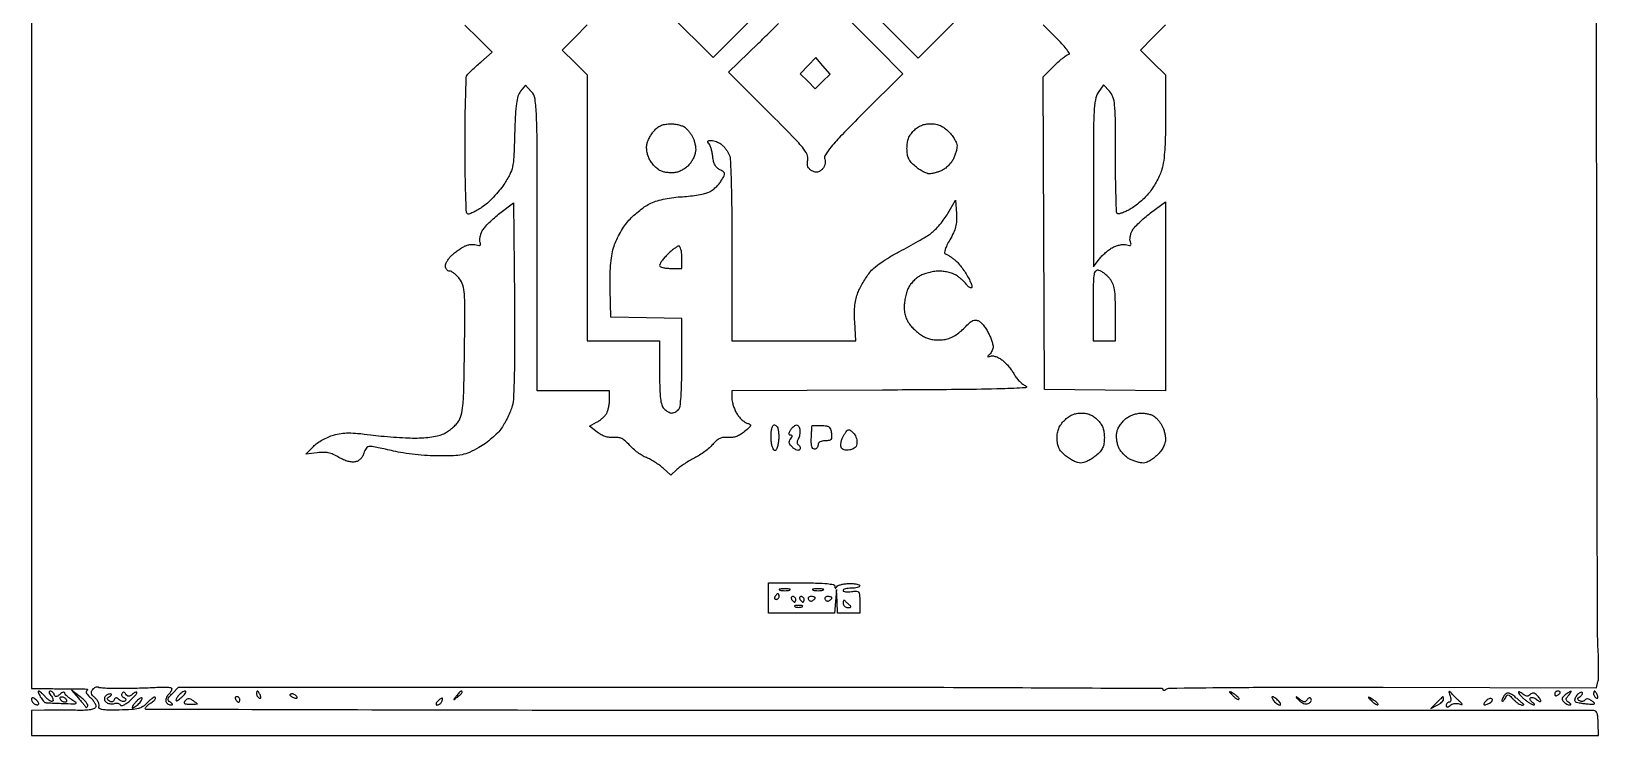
# Model space of a CAD drawing. Extents: x 0 to 47.7, y 0 to 47.7.
# Drawn here: x 0 to 47.7, y 0 to 21.42 of the extents above; entities that cross this region are included whole.
import ezdxf

# ---------------------------------------------------------------- set-up
doc = ezdxf.new("R2010")
doc.units = 0
doc.header["$MEASUREMENT"] = 0

msp = doc.modelspace()

# ---------------------------------------------------------------- linework, layer by layer
for points in [[(0, 24.5763), (0, 1.4382), (0.52875, 1.430354, 0.001715), (0.759026, 1.427728, 0.001265), (1.01401, 1.426339, 0.001278), (1.255071, 1.426252, 0.002861), (1.4382, 1.427703, -0.01125), (1.577458, 1.426469, -0.031147), (1.67498, 1.417311, -0.117833), (1.711495, 1.402281, -0.580417), (1.709659, 1.385034, 0.182369), (1.674525, 1.350712, 0.208443), (1.673343, 1.304047, 0.08904), (1.714639, 1.23866, 0.020621), (1.806723, 1.145976, -0.035663), (1.884691, 1.062633, -0.055987), (1.93748, 0.980082, -0.072322), (1.960991, 0.907358, -0.182452), (1.950509, 0.853619, -0.187422), (1.893702, 0.810731, -0.034831), (1.763285, 0.783411, -0.028858), (1.581448, 0.768987, -0.013609), (1.345845, 0.770342, 0.004094), (1.108909, 0.776216, 0.002965), (0.844912, 0.779032, 0.002995), (0.594134, 0.778717, 0.00653), (0.40185, 0.774812), (0, 0.7614), (0, 0.3807), (0, 0), (23.84527, 0), (47.69054, 0), (47.684475, 0.3807, 0.017119), (47.675236, 0.564696, 0.064242), (47.650875, 0.677493, 0.123946), (47.609236, 0.739998, 0.18055), (47.548355, 0.764263, 0.005507), (47.44194, 0.765433, 0.000001), (41.001391, 0.765291, 0.00002), (33.878598, 0.764834, 0.000012), (25.44345, 0.763744, -0.000276), (17.017174, 0.767101, -0.000461), (9.923712, 0.780381, -0.000009), (3.495206, 0.79845, -0.413386), (3.4686, 0.825131, -0.166917), (3.479572, 0.857081, -0.032284), (3.520722, 0.903425, -0.031131), (3.578103, 0.953538, -0.024357), (3.646038, 1.000711, 0.03123), (3.710468, 1.046775, 0.05392), (3.756755, 1.093571, 0.078492), (3.779671, 1.134012, 0.294135), (3.773778, 1.161222, 0.307111), (3.742299, 1.167258, 0.043788), (3.681302, 1.13441, 0.037411), (3.60721, 1.077345, 0.023079), (3.528753, 1.000158, -0.056962), (3.395439, 0.885667, -0.085565), (3.256087, 0.822587, -0.0503), (3.054785, 0.791372, -0.008969), (2.673816, 0.777885, -0.006449), (2.330015, 0.77632, -0.040197), (2.154733, 0.791908, -0.121866), (2.074705, 0.826842, -0.332245), (2.058898, 0.882838, 0.136453), (2.064181, 0.93818, 0.06149), (2.042522, 1.008475, 0.054305), (1.999504, 1.081861, 0.04917), (1.940393, 1.146993, -0.033434), (1.865361, 1.224622, -0.110905), (1.832722, 1.287218, -0.15359), (1.835354, 1.345593, -0.085926), (1.871085, 1.40781, -0.050646), (1.911979, 1.448012, -0.064442), (1.957131, 1.475507, -0.078348), (1.999477, 1.486857, -0.166276), (2.032168, 1.479408, 0.117234), (2.08168, 1.46299, 0.006137), (2.249667, 1.450453, 0.00942), (2.451583, 1.441687, 0.006688), (2.678232, 1.439155, 0.003409), (2.933801, 1.441461, 0.002338), (3.223739, 1.447411, 0.002357), (3.502931, 1.455764, 0.004783), (3.7224, 1.465469, -0.007594), (3.905651, 1.47254, -0.010297), (4.071275, 1.473002, -0.007526), (4.208845, 1.468479, -0.104518), (4.256661, 1.455954, -0.283279), (4.272192, 1.430861, -0.091029), (4.264035, 1.385882, -0.059783), (4.233882, 1.328022, -0.033947), (4.184924, 1.265932, 0.045483), (4.135203, 1.199798, 0.055027), (4.101882, 1.129714, 0.064502), (4.088682, 1.066245, 0.158762), (4.099805, 1.020531, 0.071882), (4.128532, 0.986224, 0.053657), (4.168656, 0.957398, 0.054175), (4.213483, 0.938047, 0.078191), (4.256143, 0.931895, 0.101796), (4.286727, 0.938598, 0.382534), (4.2941, 0.955045, 0.147769), (4.276653, 0.980401, 0.027326), (4.23, 1.01371, -0.076359), (4.171711, 1.064611, -0.236714), (4.159866, 1.113936, -0.122927), (4.1918, 1.176211, -0.016452), (4.293248, 1.284813), (4.483396, 1.475396), (19.457798, 1.478719, -0.000435), (25.37225, 1.474886, -0.00081), (30.1654, 1.459844, -0.000028), (34.400365, 1.439452, -0.412787), (34.4322, 1.407462, 0.205725), (34.441369, 1.386119, 0.201765), (34.463264, 1.377852, 0.106292), (34.497348, 1.386517, 0.044504), (34.53795, 1.411392, -0.158361), (34.641109, 1.446095, -0.000311), (36.401908, 1.463307, -0.002007), (38.482411, 1.473999, -0.000979), (41.137081, 1.471791), (47.630462, 1.453681), (47.678032, 1.643214, 0.053588), (47.694308, 1.7597, 0.006954), (47.698796, 2.011125, 0.00804), (47.695162, 2.310561, 0.006638), (47.68192, 2.629524, -0.013109), (47.664084, 3.25405, -0.000062), (47.649831, 9.697062, -0.000291), (47.638789, 17.024471, -0.000184), (47.634019, 25.57035)], [(16.92, 21.621112), (16.538985, 21.23428), (16.157969, 20.847448), (16.538985, 20.473509), (16.92, 20.099571), (16.92, 16.056386), (16.92, 12.0132), (18.0198, 12.0132), (19.1196, 12.0132), (19.1196, 11.046343, 0.005676), (19.125283, 10.545802, 0.024402), (19.146566, 10.248638, 0.041603), (19.185663, 10.059133, 0.125347), (19.252543, 9.946543, 0.034996), (19.311085, 9.895669, 0.033525), (19.376965, 9.852652, 0.03537), (19.440256, 9.822801, 0.092765), (19.489423, 9.8136, 0.076595), (19.536554, 9.820863, 0.038306), (19.59265, 9.843422, 0.036887), (19.648368, 9.876268, 0.044777), (19.69488, 9.91512, 0.167317), (19.743164, 10.014105, 0.012921), (19.772031, 10.31252, 0.01313), (19.790848, 10.736654, 0.00452), (19.7964, 11.350792), (19.7964, 12.684945), (18.71775, 12.708622), (17.6391, 12.7323), (17.614769, 13.566859, -0.010909), (17.611886, 13.960308, -0.016517), (17.628148, 14.302251, -0.019082), (17.663077, 14.595103, -0.031521), (17.717395, 14.83813, -0.034087), (17.788322, 15.031802, -0.020182), (17.897505, 15.252417, -0.020125), (18.025083, 15.465168, -0.031895), (18.152665, 15.635039, -0.026178), (18.296273, 15.786046, -0.018075), (18.47336, 15.941997, -0.01827), (18.655031, 16.079914, -0.035184), (18.81144, 16.174194, -0.037993), (18.998007, 16.252233, -0.024045), (19.225254, 16.31565, -0.022109), (19.480986, 16.362146, -0.018791), (19.7541, 16.389015, 0.011669), (19.998622, 16.409559, 0.01143), (20.243621, 16.441594, 0.011383), (20.457129, 16.479485, 0.041714), (20.588956, 16.517647, 0.056312), (20.693152, 16.571585, 0.032061), (20.805856, 16.658025, 0.031626), (20.9095, 16.760886, 0.044925), (20.98659, 16.865259, 0.010589), (21.083301, 17.032148, 0.149487), (21.097363, 17.099027, 0.230484), (21.067532, 17.148504, 0.028788), (20.955434, 17.21233, -0.076256), (20.871065, 17.27158, -0.075087), (20.807815, 17.35368, -0.064577), (20.764965, 17.461725, -0.038363), (20.741238, 17.59839, 0.023505), (20.724017, 17.718661, 0.02334), (20.695555, 17.837072, 0.023961), (20.66095, 17.937945, 0.078746), (20.625129, 17.99831, -0.047329), (20.590298, 18.049427, -0.282435), (20.591748, 18.080272, -0.219617), (20.621819, 18.098334, -0.031392), (20.695491, 18.101709, -0.051539), (20.765915, 18.09322, -0.030962), (20.846798, 18.069536, -0.030766), (20.925173, 18.035632, -0.046281), (20.988131, 17.995959, -0.039123), (21.046636, 17.943287, -0.019967), (21.111843, 17.868892, -0.019711), (21.173301, 17.786403, -0.027888), (21.220781, 17.708112, -0.109472), (21.268948, 17.534958, -0.004943), (21.295876, 16.914198, -0.00631), (21.313939, 16.04775, -0.002056), (21.3192, 14.768262), (21.3192, 12.0132), (23.204315, 12.0132), (25.089431, 12.0132), (25.056971, 12.587667, -0.01624), (25.050378, 12.862665, -0.025531), (25.064441, 13.098501, -0.029629), (25.099229, 13.301343, -0.041696), (25.155624, 13.475933, -0.021143), (25.221696, 13.616988, -0.011916), (25.313012, 13.782497, -0.011878), (25.413288, 13.945408, -0.019026), (25.507295, 14.078898, -0.054307), (25.642759, 14.221393, -0.021754), (25.855835, 14.386311, -0.019681), (26.120788, 14.55832, -0.015351), (26.421076, 14.724621, 0.00634), (26.706504, 14.876038, 0.006153), (26.990878, 15.036124, 0.00609), (27.237467, 15.183004, 0.022579), (27.387364, 15.284357, 0.03931), (27.508725, 15.390428, 0.01839), (27.64911, 15.545052, 0.018091), (27.785195, 15.718876, 0.024158), (27.894964, 15.886517), (28.1295, 16.2855), (28.155507, 15.878221, -0.028791), (28.156883, 15.656465, -0.049588), (28.129231, 15.474072, -0.047014), (28.064892, 15.294201, -0.023158), (27.951805, 15.078972, 0.016376), (27.862223, 14.913953, 0.038432), (27.809217, 14.784176, 0.057094), (27.79108, 14.693245, 0.345841), (27.815802, 14.655766, -0.049699), (27.864307, 14.634043, -0.012205), (27.939145, 14.588694, -0.012377), (28.022729, 14.53225, -0.012082), (28.104104, 14.471298, -0.043451), (28.192424, 14.388378, -0.017276), (28.299043, 14.260638, -0.016944), (28.405245, 14.114084, -0.020423), (28.494463, 13.969333, -0.017671), (28.563487, 13.835504, -0.033866), (28.607514, 13.72304, -0.046398), (28.624698, 13.643473, -0.449805), (28.604417, 13.6206, -0.104898), (28.566637, 13.628614, -0.051925), (28.523941, 13.653164, -0.048291), (28.483196, 13.689051, -0.051109), (28.450954, 13.731456, 0.052874), (28.410917, 13.78373, 0.017382), (28.341728, 13.851738, 0.017096), (28.259168, 13.922392, 0.018545), (28.174126, 13.985256, 0.055828), (28.070789, 14.040101, 0.028596), (27.931287, 14.08621, 0.028013), (27.780466, 14.117732, 0.037524), (27.641175, 14.1282, 0.032825), (27.499083, 14.118862, 0.022371), (27.339608, 14.090502, 0.0226), (27.187579, 14.049095, 0.041559), (27.069231, 13.999868, 0.047307), (26.964829, 13.932685, 0.029774), (26.856265, 13.836335, 0.029774), (26.759915, 13.727771, 0.047307), (26.692732, 13.623369, 0.042757), (26.643494, 13.50419, 0.022533), (26.602098, 13.349369, 0.022252), (26.573752, 13.185921, 0.031815), (26.5644, 13.039092, 0.037538), (26.576934, 12.872373, 0.048541), (26.61444, 12.723684, 0.04911), (26.67946, 12.586369, 0.039804), (26.774187, 12.453664, 0.032315), (26.873055, 12.350495, 0.022369), (26.996992, 12.246665, 0.022631), (27.125616, 12.157271, 0.042378), (27.238077, 12.099094, 0.044812), (27.364198, 12.059646, 0.033227), (27.508742, 12.038223, 0.032197), (27.660323, 12.035745, 0.034367), (27.807643, 12.053022, 0.04957), (27.958869, 12.097246, 0.038317), (28.11281, 12.173546, 0.036238), (28.262069, 12.277689, 0.033266), (28.399343, 12.4051, -0.016516), (28.551141, 12.555759, -0.07645), (28.653172, 12.624965, -0.134225), (28.741057, 12.640644, -0.100608), (28.835663, 12.612324, -0.074487), (28.906723, 12.559405, -0.028065), (28.989237, 12.466435, -0.027052), (29.069097, 12.353544, -0.029639), (29.133672, 12.23599, -0.014224), (29.186471, 12.11603, -0.015232), (29.231084, 11.995947, -0.014933), (29.263077, 11.890807, -0.066478), (29.2716, 11.826984, -0.071449), (29.263981, 11.773939, -0.038585), (29.240536, 11.71211, -0.037488), (29.206326, 11.651593, -0.048102), (29.16585, 11.602108, 0.008446), (29.110288, 11.544211, 0.308011), (29.107666, 11.526898, 0.37832), (29.12212, 11.520783, 0.010078), (29.192748, 11.546029, -0.130863), (29.259701, 11.552964, -0.046741), (29.35353, 11.52896, -0.042384), (29.456593, 11.481869, -0.038323), (29.553988, 11.416671, -0.032369), (29.650946, 11.329686, -0.020131), (29.753402, 11.216253, -0.020174), (29.845827, 11.095676, -0.034114), (29.911842, 10.986896, 0.046651), (29.978053, 10.883707, 0.032467), (30.070284, 10.780362, 0.032857), (30.172743, 10.692016, 0.056502), (30.269702, 10.634816, -0.786948), (30.259368, 10.578907, -0.006533), (29.533414, 10.548768, -0.00508), (28.297793, 10.526197, -0.000834), (25.90875, 10.510821), (21.3192, 10.488943), (21.3192, 10.270074, 0.050635), (21.3295, 10.168632, 0.025131), (21.361854, 10.043292, 0.024651), (21.408802, 9.915534, 0.03304), (21.464405, 9.805394, 0.03631), (21.532337, 9.707398, 0.032346), (21.616224, 9.616153, 0.033801), (21.70273, 9.544006, 0.080229), (21.777333, 9.506349, -0.042414), (21.86836, 9.468707, -0.35402), (21.885043, 9.430679, -0.141405), (21.852738, 9.377757, -0.00786), (21.706653, 9.248049, -0.037313), (21.583194, 9.156937, -0.054786), (21.461928, 9.098101, -0.058546), (21.337152, 9.069504, -0.051367), (21.203374, 9.068741, 0.047941), (21.063898, 9.0689, 0.082661), (20.951984, 9.039173, 0.075804), (20.849363, 8.972541, 0.034735), (20.737508, 8.85814, -0.037282), (20.635644, 8.755013, -0.018684), (20.493066, 8.639794, -0.01844), (20.335901, 8.531015, -0.025898), (20.187608, 8.446743, 0.015425), (20.040036, 8.366921, 0.012126), (19.885109, 8.271736, 0.012306), (19.745319, 8.176143, 0.029341), (19.64778, 8.096771), (19.456861, 7.921836), (19.22478, 8.135126, 0.027305), (19.115924, 8.22472, 0.017215), (18.979993, 8.317639, 0.017278), (18.839601, 8.400017, 0.030174), (18.717361, 8.456933, -0.042181), (18.595153, 8.517441, -0.022435), (18.454676, 8.611277, -0.022171), (18.318785, 8.720743, -0.031963), (18.209761, 8.829975, 0.028419), (18.082053, 8.959751, 0.070827), (17.972082, 9.034212, 0.084127), (17.857797, 9.067808, 0.053944), (17.719195, 9.069231, -0.053768), (17.592937, 9.070484, -0.04951), (17.466144, 9.098344, -0.047227), (17.341865, 9.152302, -0.040652), (17.223096, 9.231012), (16.985302, 9.41806), (17.204324, 9.532818, 0.03574), (17.294538, 9.588635, 0.027566), (17.384484, 9.661467, 0.028235), (17.46125, 9.739287, 0.057747), (17.510073, 9.809626, 0.049463), (17.543386, 9.890084, 0.022689), (17.571324, 10.000262, 0.022209), (17.590448, 10.119862, 0.028544), (17.5968, 10.231038), (17.5968, 10.4904), (16.497, 10.4904), (15.3972, 10.4904), (15.3972, 14.947597, 0.000532), (15.394057, 17.899355, 0.009184), (15.374279, 18.864141, 0.025993), (15.328771, 19.363724, 0.154045), (15.216395, 19.597253), (15.03559, 19.789711), (14.886986, 19.600792, 0.093373), (14.810025, 19.453076, 0.038939), (14.761621, 19.232758, 0.022527), (14.729802, 18.89299, 0.005102), (14.707714, 18.313986, -0.004277), (14.681694, 17.601066, -0.040728), (14.643272, 17.298829, -0.069589), (14.560576, 17.070021, -0.024111), (14.381473, 16.767109, -0.026843), (14.241251, 16.577141, -0.018578), (14.063757, 16.377481, -0.018784), (13.878318, 16.197886, -0.036156), (13.714947, 16.071213, -0.0164), (13.56751, 15.979911, -0.023868), (13.43146, 15.910126, -0.021112), (13.318487, 15.864478, -0.227654), (13.270797, 15.869547, -0.249327), (13.241094, 15.920414, -0.00137), (13.219482, 16.502673, -0.005399), (13.203674, 17.173499, -0.003349), (13.198895, 17.961343, -0.002836), (13.203881, 18.751909, -0.004446), (13.218068, 19.431575, -0.001329), (13.237152, 20.01998, -0.150764), (13.262345, 20.0925, -0.039394), (13.304593, 20.141416, -0.004516), (13.409099, 20.242882, -0.005427), (13.536023, 20.361303, -0.004398), (13.674651, 20.485638), (14.024802, 20.794176), (13.611201, 21.201558), (13.1976, 21.608939)], [(24.956668, 21.703413), (25.738001, 20.918817), (26.519334, 20.134222), (25.306003, 18.918722, 0.003453), (24.671203, 18.273943, 0.018628), (24.341986, 17.908607, 0.030445), (24.16543, 17.669142, 0.224086), (24.147008, 17.532026, -0.072187), (24.160196, 17.451938, -0.069643), (24.150362, 17.370369, -0.068032), (24.11811, 17.292985, -0.063749), (24.065697, 17.225182, -0.047745), (23.990016, 17.162723, -0.114123), (23.922451, 17.136727, -0.112597), (23.849746, 17.142864, -0.045765), (23.75771, 17.181769, -0.062037), (23.677769, 17.238276, -0.114154), (23.632737, 17.303502, -0.101627), (23.617975, 17.387308, -0.042325), (23.630962, 17.501961, 0.167317), (23.607564, 17.67531, 0.054514), (23.465218, 17.895132, 0.023084), (23.158342, 18.238229, 0.002827), (22.448556, 18.95351), (21.220558, 20.1771), (22.133552, 21.0654, 0.001331), (22.473861, 21.398272, 0.002846), (22.734462, 21.657473, 0.00365)], [(34.5168, 21.621112), (34.135785, 21.23428), (33.754769, 20.847448), (34.135785, 20.473509), (34.5168, 20.099571), (34.5168, 18.816522, -0.005513), (34.509997, 18.199486, -0.013637), (34.487696, 17.747716, -0.018195), (34.449621, 17.412154, -0.04749), (34.390957, 17.176795, -0.026775), (34.325084, 17.017774, -0.015487), (34.229984, 16.833863, -0.01545), (34.122843, 16.65476, -0.024969), (34.019681, 16.510234, -0.029679), (33.901397, 16.377845, -0.018274), (33.747841, 16.236016, -0.018304), (33.585146, 16.106439, -0.030993), (33.438917, 16.011883, -0.018178), (33.306455, 15.943647, -0.027311), (33.185993, 15.894873, -0.025798), (33.088201, 15.866909, -0.25863), (33.048792, 15.878208, -0.189685), (33.026559, 15.929295, -0.001245), (33.010095, 16.426825, -0.004695), (32.997953, 16.999512, -0.002953), (32.994, 17.668897, 0.001844), (32.989956, 18.765254, 0.021927), (32.968216, 19.189294, 0.061385), (32.915585, 19.427238, 0.103843), (32.809769, 19.6009), (32.625538, 19.797004), (32.471927, 19.564052, 0.104371), (32.384898, 19.342943, 0.0281), (32.342974, 18.96612, 0.01248), (32.323356, 18.304838, 0.001384), (32.320438, 16.7931), (32.32256, 14.2551), (32.497862, 14.490119, -0.033956), (32.583082, 14.589516, -0.021381), (32.694885, 14.693962, -0.021444), (32.814229, 14.787692, -0.036423), (32.92241, 14.854028, -0.038575), (33.029922, 14.8995, -0.03494), (33.146744, 14.929725, -0.036723), (33.255424, 14.941719, -0.086169), (33.336096, 14.930727, 0.02754), (33.417833, 14.909659, 0.216858), (33.455032, 14.918365, 0.284173), (33.466806, 14.949642, 0.043203), (33.447526, 15.016675, -0.091016), (33.434911, 15.084132, -0.041356), (33.442051, 15.173959, -0.039139), (33.465608, 15.270126, -0.04326), (33.503326, 15.358125, -0.062178), (33.574147, 15.458257, -0.015836), (33.713045, 15.601082, -0.015894), (33.883323, 15.75528, -0.015495), (34.064467, 15.899711), (34.5168, 16.237986), (34.5168, 13.362543), (34.5168, 10.4871), (32.67675, 10.5099), (30.8367, 10.5327), (30.814847, 15.287485), (30.792995, 20.04227), (31.138798, 20.384635, -0.012893), (31.278259, 20.515764, -0.017437), (31.411269, 20.62643, -0.014502), (31.525834, 20.709976, -0.151412), (31.580761, 20.727, 0.592272), (31.594159, 20.751445, 0.022401), (31.519053, 20.858251, 0.020128), (31.398247, 21.002287, 0.010247), (31.23566, 21.17381), (30.7944, 21.620621)]]:
    msp.add_lwpolyline(points, format="xyb")
for points in [[(22.295613, 22.165532), (21.525089, 21.398213), (20.754566, 20.630893), (19.435257, 21.933063)], [(28.317514, 21.930885), (26.988738, 20.602109), (26.203762, 21.383821), (25.418787, 22.165532)]]:
    msp.add_lwpolyline(points)
msp.add_lwpolyline([(24.091879, 20.376482), (23.877818, 20.630879), (23.638518, 20.381103), (23.399218, 20.131328), (23.628209, 19.902337), (23.8572, 19.673345), (24.08157, 19.897715), (24.30594, 20.122085)], close=True)
for points in [[(19.451597, 18.609309, -0.0298), (19.577259, 18.600691, -0.027383), (19.70467, 18.577136, -0.028436), (19.81593, 18.543398, -0.076022), (19.888331, 18.503559, -0.039123), (19.946836, 18.450887, -0.019967), (20.012043, 18.376492, -0.019711), (20.073501, 18.294003, -0.027888), (20.120981, 18.215712, -0.037397), (20.158701, 18.130014, -0.02324), (20.190489, 18.024795, -0.02327), (20.212295, 17.917441, -0.038484), (20.2194, 17.825271, -0.064008), (20.207275, 17.730946, -0.031933), (20.169395, 17.616457, -0.031072), (20.114336, 17.501153, -0.039746), (20.049169, 17.403205, -0.047384), (19.966568, 17.316509, -0.033222), (19.85901, 17.235002, -0.03365), (19.744419, 17.170185, -0.057888), (19.640866, 17.134502, -0.043716), (19.533524, 17.120596, -0.027817), (19.407473, 17.122382, -0.027878), (19.283015, 17.138088, -0.045544), (19.180649, 17.166672, -0.066785), (19.085563, 17.21821, -0.035692), (18.98327, 17.304619, -0.034789), (18.889753, 17.409438, -0.045449), (18.820668, 17.517677, -0.03698), (18.766783, 17.643955, -0.040737), (18.734161, 17.772802, -0.043503), (18.724288, 17.896597, -0.05902), (18.738287, 18.007762, -0.043311), (18.772299, 18.107143, -0.024172), (18.829645, 18.221551, -0.023953), (18.899318, 18.332466, -0.035566), (18.971418, 18.42165, -0.053248), (19.069118, 18.506209, -0.058685), (19.179462, 18.565037, -0.055403), (19.305909, 18.598927, -0.040039)], [(27.370762, 18.612, -0.043719), (27.528768, 18.598158, -0.061388), (27.66399, 18.556716, -0.057774), (27.790965, 18.48139, -0.033651), (27.924508, 18.364708, -0.03272), (28.019143, 18.256804, -0.032469), (28.099158, 18.137209, -0.034262), (28.154885, 18.023659, -0.09724), (28.1718, 17.937506, -0.049207), (28.163373, 17.852081, -0.021833), (28.136387, 17.741964, -0.021359), (28.097403, 17.626912, -0.026966), (28.051245, 17.524469, -0.047873), (27.988887, 17.427806, -0.032235), (27.900941, 17.330133, -0.032478), (27.802603, 17.245887, -0.054031), (27.708864, 17.19027, -0.023197), (27.6123, 17.151574, -0.018792), (27.505573, 17.118889, -0.019186), (27.404713, 17.096205, -0.045747), (27.32831, 17.0892, -0.092149), (27.249761, 17.1038, -0.028529), (27.139748, 17.153537, -0.027451), (27.020602, 17.224396, -0.027029), (26.909291, 17.30822, -0.03312), (26.777251, 17.435164, -0.075003), (26.700436, 17.550105, -0.075724), (26.661363, 17.681885, -0.034285), (26.649, 17.861966, -0.034932), (26.660721, 18.029523, -0.056553), (26.696392, 18.16769, -0.0599), (26.760226, 18.288734, -0.045142), (26.856655, 18.404345, -0.044966), (26.968532, 18.497727, -0.055502), (27.088009, 18.562187, -0.054588), (27.220387, 18.59951, -0.041458)], [(14.702272, 13.285784, -0.002159), (14.707445, 11.977297, -0.005222), (14.696993, 11.010313, -0.004692), (14.675072, 10.294984, -0.057437), (14.632966, 10.0251, -0.028841), (14.580929, 9.87177, -0.015573), (14.500326, 9.689317, -0.015465), (14.406376, 9.508, -0.023467), (14.312694, 9.357208, -0.04327), (14.191935, 9.210693, -0.021806), (14.016783, 9.04707, -0.021301), (13.817452, 8.890708, -0.027157), (13.6206, 8.765008, -0.020977), (13.330203, 8.616752, -0.05567), (13.10926, 8.543812, -0.043974), (12.849449, 8.51255, -0.009367), (12.3939, 8.506571, -0.01516), (12.057963, 8.518645, -0.010345), (11.677297, 8.551822, -0.010434), (11.311217, 8.599121, -0.020634), (11.023599, 8.654621, 0.004132), (10.781487, 8.709683, 0.005292), (10.557674, 8.756165, 0.004134), (10.369651, 8.791531, 0.044443), (10.292521, 8.7984, 0.149556), (10.241874, 8.782904, 0.070844), (10.190734, 8.73665, 0.060637), (10.14683, 8.668595, 0.051524), (10.117583, 8.588188, -0.066932), (10.082548, 8.500362, -0.062854), (10.024961, 8.42282, -0.064191), (9.951249, 8.363423, -0.076186), (9.868909, 8.328806, -0.081506), (9.766019, 8.32022, -0.045421), (9.641752, 8.341574, -0.039403), (9.503663, 8.390378, -0.028647), (9.358755, 8.465041, 0.029785), (9.189041, 8.551997, 0.051389), (9.038129, 8.600547, 0.05261), (8.882982, 8.616653, 0.032925), (8.700645, 8.604325), (8.356776, 8.558203), (8.584823, 8.796232, -0.047853), (8.699714, 8.89522, -0.025378), (8.858601, 8.9959, -0.025015), (9.032987, 9.083178, -0.03527), (9.196597, 9.141699, -0.032467), (9.424187, 9.189752, -0.033809), (9.653008, 9.207078, -0.025651), (9.930417, 9.195057, -0.009441), (10.3199, 9.150668, 0.008881), (10.647692, 9.112938, 0.00603), (11.022038, 9.081125, 0.006077), (11.384342, 9.059155, 0.012104), (11.671603, 9.0522, 0.015971), (11.943098, 9.060874, 0.020669), (12.190903, 9.087042, 0.023001), (12.400239, 9.127853, 0.05362), (12.550314, 9.181898, 0.036362), (12.664729, 9.248245, 0.022917), (12.788293, 9.341017, 0.022979), (12.902019, 9.443983, 0.038643), (12.9861, 9.541448, 0.095519), (13.082049, 9.743105, 0.041022), (13.133172, 10.038023, 0.017113), (13.161495, 10.548547, 0.001886), (13.181911, 11.719899, 0.00158), (13.194924, 12.959865, 0.019501), (13.179972, 13.431921, 0.05494), (13.131343, 13.698509, 0.094358), (13.02772, 13.898349, 0.029737), (12.949629, 13.98632, 0.033537), (12.864557, 14.060681, 0.035696), (12.784711, 14.112983, 0.127825), (12.72616, 14.1282, -0.127061), (12.680106, 14.140095, -0.10076), (12.640873, 14.173571, -0.089638), (12.614499, 14.223646, -0.076645), (12.6054, 14.282653, -0.092756), (12.618781, 14.354163, -0.039044), (12.661315, 14.442664, -0.036898), (12.722912, 14.532735, -0.039633), (12.79575, 14.610481, -0.017984), (12.882727, 14.684158, -0.012069), (12.987039, 14.762261, -0.012164), (13.091852, 14.833084, -0.023401), (13.179646, 14.883715, -0.048677), (13.265902, 14.918071, -0.037684), (13.364945, 14.938813, -0.038743), (13.461272, 14.943986, -0.071004), (13.538663, 14.931055, 0.028005), (13.617935, 14.9107, 0.190085), (13.656982, 14.91782, 0.294301), (13.670568, 14.946506, 0.059141), (13.656001, 15.003973, -0.10252), (13.645587, 15.067657, -0.038189), (13.656369, 15.158148, -0.035864), (13.683637, 15.257983, -0.036091), (13.724848, 15.352678, -0.057198), (13.797555, 15.459664, -0.017579), (13.930293, 15.603203, -0.017337), (14.091311, 15.75461, -0.018183), (14.259965, 15.892006), (14.6781, 16.208067)], [(19.705292, 14.8896, 0.138418), (19.655829, 14.875639, 0.020229), (19.568305, 14.816958, 0.021581), (19.468252, 14.736998, 0.017004), (19.366892, 14.642308, 0.017004), (19.272202, 14.540948, 0.021581), (19.192242, 14.440895, 0.020229), (19.133561, 14.353371, 0.138418), (19.1196, 14.303908, 0.28597), (19.141523, 14.268712, 0.048452), (19.219005, 14.239563, 0.040335), (19.328324, 14.219403, 0.025441), (19.458, 14.2128), (19.7964, 14.2128), (19.7964, 14.5512, 0.025441), (19.789797, 14.680876, 0.040335), (19.769637, 14.790195, 0.048452), (19.740488, 14.867677, 0.28597)], [(32.488441, 14.152179, 0.237572), (32.394279, 14.132038, 0.184936), (32.3408, 14.040311, 0.038163), (32.320532, 13.80471, 0.002381), (32.3172, 13.10508), (32.3172, 12.0132), (32.6556, 12.0132), (32.994, 12.0132), (32.994, 12.847791, 0.006929), (32.987649, 13.306062, 0.032659), (32.963229, 13.567866, 0.057149), (32.913506, 13.745812, 0.070081), (32.826841, 13.89489, 0.03449), (32.750262, 13.979525, 0.029085), (32.658483, 14.058128, 0.030099), (32.565947, 14.120071, 0.068589)], [(31.951882, 9.8136, -0.046516), (32.09145, 9.800588, -0.052677), (32.220222, 9.761994, -0.052344), (32.338758, 9.697079, -0.044974), (32.447945, 9.605945, -0.045142), (32.544374, 9.490334, -0.0599), (32.608208, 9.36929, -0.056553), (32.643879, 9.231123, -0.034932), (32.6556, 9.063566, -0.034285), (32.643237, 8.883485, -0.075724), (32.604164, 8.751705, -0.075003), (32.527349, 8.636764, -0.03312), (32.395309, 8.50982, -0.033268), (32.281065, 8.425998, -0.030286), (32.153164, 8.355137, -0.031607), (32.030867, 8.30598, -0.079918), (31.9365, 8.2908, -0.079918), (31.842133, 8.30598, -0.031607), (31.719836, 8.355137, -0.030286), (31.591935, 8.425998, -0.033268), (31.477691, 8.50982, -0.033129), (31.347625, 8.63487, -0.072244), (31.270295, 8.749228, -0.074891), (31.230291, 8.878163, -0.037854), (31.2174, 9.048184, -0.039013), (31.230021, 9.209689, -0.058609), (31.268093, 9.345638, -0.058932), (31.336478, 9.468508, -0.039972), (31.440436, 9.590564, -0.040076), (31.557802, 9.690485, -0.053539), (31.67926, 9.759738, -0.055401), (31.809226, 9.800018, -0.047497)], [(33.787959, 9.810909, -0.03371), (33.898707, 9.802298, -0.02872), (34.013515, 9.778736, -0.029737), (34.11572, 9.744945, -0.069116), (34.185731, 9.705159, -0.039123), (34.244236, 9.652487, -0.019967), (34.309443, 9.578092, -0.019711), (34.370901, 9.495603, -0.027888), (34.418381, 9.417312, -0.039968), (34.456116, 9.330373, -0.023279), (34.487889, 9.221131, -0.023169), (34.509663, 9.108023, -0.035976), (34.5168, 9.008954, -0.077365), (34.50002, 8.901155, -0.043716), (34.448862, 8.778867, -0.039891), (34.370004, 8.654015, -0.035595), (34.269508, 8.538092, -0.03272), (34.161604, 8.443457, -0.032469), (34.042009, 8.363442, -0.034262), (33.928459, 8.307715, -0.09724), (33.842306, 8.2908, -0.049877), (33.75659, 8.299372, -0.02173), (33.645427, 8.326905, -0.021246), (33.528904, 8.366652, -0.026513), (33.424715, 8.41371, -0.052932), (33.326284, 8.478624, -0.034285), (33.227068, 8.572421, -0.034322), (33.141781, 8.678687, -0.053801), (33.08564, 8.781404, -0.043948), (33.05095, 8.891646, -0.030586), (33.030682, 9.020624, -0.030965), (33.026509, 9.147808, -0.054253), (33.040931, 9.252032, -0.056927), (33.078031, 9.350706, -0.031987), (33.14365, 9.460844, -0.031508), (33.225152, 9.564938, -0.044283), (33.311016, 9.645738, -0.050404), (33.411959, 9.709842, -0.032933), (33.539146, 9.7635, -0.033036), (33.671486, 9.799747, -0.052925)], [(22.681345, 9.415895, -0.129132), (22.713465, 9.360893, -0.03173), (22.735303, 9.257562, -0.030379), (22.745884, 9.132042, -0.026294), (22.742022, 8.999898, -0.02412), (22.725567, 8.874067, -0.037296), (22.698157, 8.767967, -0.042428), (22.664943, 8.692002, -0.275094), (22.6305, 8.6715, -0.253634), (22.59607, 8.690166, -0.050357), (22.562787, 8.754632, -0.042182), (22.535331, 8.84609, -0.027963), (22.518789, 8.954504, -0.019736), (22.512164, 9.072609, -0.018507), (22.514634, 9.193442, -0.018846), (22.524838, 9.300385, -0.058463), (22.542713, 9.3705, -0.05189), (22.570764, 9.425711, -0.171804), (22.602575, 9.450233, -0.203335), (22.639001, 9.447138, -0.075001)], [(23.306279, 9.44734, -0.143182), (23.338931, 9.424705, -0.063502), (23.36674, 9.379686, -0.055412), (23.385934, 9.320941, -0.048702), (23.392877, 9.25677, -0.036972), (23.388471, 9.18744, -0.02878), (23.373836, 9.113315, -0.029528), (23.351999, 9.045497, -0.060358), (23.325678, 8.996282, 0.086817), (23.306021, 8.954364, 0.100877), (23.303199, 8.910483, 0.107961), (23.317601, 8.871265, 0.113024), (23.346872, 8.842386, -0.092419), (23.3773, 8.81472, -0.096141), (23.395198, 8.778311, -0.099338), (23.397853, 8.738858, -0.106077), (23.384881, 8.702443, -0.205877), (23.351894, 8.679332, -0.121708), (23.303056, 8.681147, -0.077122), (23.241313, 8.709713, -0.037092), (23.1723, 8.763431, -0.033888), (23.098273, 8.840159, -0.113249), (23.066537, 8.901991, -0.154285), (23.069879, 8.960053, -0.082453), (23.106458, 9.022742, 0.022799), (23.148662, 9.07859, 0.153808), (23.158667, 9.111362, 0.319152), (23.144954, 9.130299, 0.081721), (23.105442, 9.1368, -0.159971), (23.070138, 9.148392, -0.254278), (23.056968, 9.176491, -0.103189), (23.070621, 9.226727, -0.021811), (23.115571, 9.306221, -0.041037), (23.16232, 9.368974, -0.052909), (23.215236, 9.417561, -0.063264), (23.266146, 9.446084, -0.178378)], [(24.04755, 9.433508, -0.029644), (24.1972, 9.421261, -0.13148), (24.277724, 9.386989, -0.153667), (24.323539, 9.320307, -0.045311), (24.349269, 9.197476, -0.031899), (24.355828, 9.071827, -0.171654), (24.332608, 9.008535, -0.18416), (24.275871, 8.976429, -0.037694), (24.158919, 8.9676, 0.044884), (24.067538, 8.95938, 0.0876), (23.999137, 8.934088, 0.119945), (23.957118, 8.893533, 0.142037), (23.9418, 8.8407, -0.085149), (23.933487, 8.792241, -0.093554), (23.909571, 8.751077, -0.100399), (23.873935, 8.723547, -0.114911), (23.832083, 8.7138, -0.23106), (23.784613, 8.736974, -0.102559), (23.753004, 8.801081, -0.056354), (23.73745, 8.91058, -0.018591), (23.738861, 9.07335, -0.002201), (23.745805, 9.211449, -0.003612), (23.753043, 9.328276, -0.000575), (23.760289, 9.431268, -0.289073), (23.763977, 9.436282, -0.095795), (23.771004, 9.437581, -0.00039), (23.850834, 9.436862, -0.001935), (23.941528, 9.435624, -0.001216)], [(24.869776, 9.306, -0.117541), (24.896885, 9.299538, -0.028039), (24.9373, 9.276179, -0.027299), (24.981895, 9.243339, -0.024026), (25.02468, 9.20448, -0.072559), (25.063603, 9.152261, -0.03873), (25.096378, 9.078521, -0.037563), (25.118726, 8.996415, -0.047698), (25.1262, 8.918242, -0.074284), (25.113222, 8.831372, -0.118105), (25.075295, 8.766894, -0.104581), (25.008375, 8.721547, -0.049609), (24.908032, 8.691819, -0.041281), (24.810875, 8.681446, -0.079802), (24.733622, 8.691972, -0.105062), (24.677687, 8.722823, -0.123369), (24.642991, 8.772264, -0.100102), (24.632665, 8.833568, -0.039495), (24.642239, 8.918984, -0.037087), (24.667572, 9.012441, -0.038155), (24.706254, 9.100207, -0.0188), (24.752332, 9.179031, -0.026217), (24.79972, 9.245548, -0.024854), (24.842858, 9.29462, -0.202702)], [(23.440243, 4.646731, -0.005269), (23.919923, 4.641334, -0.019945), (24.219399, 4.622841, -0.025333), (24.409463, 4.593684, -0.352403), (24.450695, 4.543756, 0.03888), (24.454454, 4.502286, 0.310803), (24.467134, 4.48923, 0.2646), (24.48593, 4.495459, 0.031713), (24.514145, 4.53107, -0.147633), (24.558291, 4.566117, -0.032655), (24.651234, 4.596154, -0.031249), (24.767539, 4.617896, -0.025694), (24.89355, 4.626853, -0.022187), (25.015144, 4.623839, -0.035831), (25.117608, 4.609318, -0.040797), (25.191362, 4.58699, -0.308046), (25.2108, 4.558433, -0.273564), (25.193789, 4.529669, -0.054221), (25.136246, 4.505723, -0.043706), (25.054246, 4.489217, -0.02783), (24.957, 4.4838, 0.026053), (24.859746, 4.478729, 0.041208), (24.777754, 4.463253, 0.049958), (24.719797, 4.440856, 0.282744), (24.7032, 4.413852, 0.314934), (24.72029, 4.389411, 0.055623), (24.777754, 4.375394, 0.042928), (24.859711, 4.371923, 0.025568), (24.957, 4.381154, -0.028437), (25.11328, 4.395079, -0.233603), (25.176489, 4.366322, -0.160364), (25.205413, 4.291044, -0.012205), (25.2108, 4.070402), (25.2108, 3.7224), (24.8724, 3.7224), (24.534, 3.7224), (24.51922, 4.08195), (24.50444, 4.4415), (24.472055, 4.08195), (24.439671, 3.7224), (23.435379, 3.7224), (22.431086, 3.7224), (22.431086, 4.184925), (22.431086, 4.647451)], [(22.720093, 4.3146, 0.151918), (22.702265, 4.309055, 0.038439), (22.678386, 4.289749, 0.035638), (22.653257, 4.262383, 0.029505), (22.6305, 4.23, 0.082592), (22.617259, 4.197674, 0.161196), (22.619891, 4.170251, 0.182303), (22.637779, 4.152023, 0.108972), (22.667807, 4.1454, 0.093332), (22.702007, 4.15184, 0.09642), (22.731082, 4.170251, 0.099167), (22.750542, 4.19772, 0.105053), (22.7574, 4.23, 0.042167), (22.754664, 4.262389, 0.061769), (22.746441, 4.289749, 0.081139), (22.734359, 4.308301, 0.210953)], [(22.9266, 4.464173, 0.011065), (22.820682, 4.461828, 0.052887), (22.760969, 4.452808, 0.542911), (22.756627, 4.439722, 0.161593), (22.77855, 4.425483, 0.039571), (22.845999, 4.413452, 0.024357), (22.9266, 4.409524, 0.024357), (23.007201, 4.413452, 0.039571), (23.07465, 4.425483, 0.161593), (23.096573, 4.439722, 0.542911), (23.092231, 4.452808, 0.052887), (23.032518, 4.461828, 0.011065)], [(23.9418, 4.464173, 0.011065), (23.835882, 4.461828, 0.052887), (23.776169, 4.452808, 0.542911), (23.771827, 4.439722, 0.161593), (23.79375, 4.425483, 0.039571), (23.861199, 4.413452, 0.024357), (23.9418, 4.409524, 0.024357), (24.022401, 4.413452, 0.039571), (24.08985, 4.425483, 0.161593), (24.111773, 4.439722, 0.542911), (24.107431, 4.452808, 0.052887), (24.047718, 4.461828, 0.011065)], [(23.175407, 4.23, 0.108972), (23.145379, 4.223377, 0.182303), (23.127491, 4.205149, 0.161196), (23.124859, 4.177726, 0.082592), (23.1381, 4.1454, 0.029505), (23.160857, 4.113017, 0.035638), (23.185986, 4.085651, 0.038439), (23.209865, 4.066345, 0.151918), (23.227693, 4.0608, 0.210953), (23.241959, 4.067099, 0.081139), (23.254041, 4.085651, 0.061769), (23.262264, 4.113011, 0.042167), (23.265, 4.1454, 0.105053), (23.258142, 4.17768, 0.099167), (23.238682, 4.205149, 0.09642), (23.209607, 4.22356, 0.093332)], [(23.3496, 3.962842, 0.017491), (23.274184, 3.960203, 0.078554), (23.231292, 3.950307, 0.447206), (23.226136, 3.936015, 0.174857), (23.24385, 3.920171, 0.057986), (23.292073, 3.906945, 0.037979), (23.3496, 3.902569, 0.037979), (23.407127, 3.906945, 0.057986), (23.45535, 3.920171, 0.174857), (23.473064, 3.936015, 0.447206), (23.467908, 3.950307, 0.078554), (23.425016, 3.960203, 0.017491)], [(23.429207, 4.23, 0.108972), (23.399179, 4.223377, 0.182303), (23.381291, 4.205149, 0.161196), (23.378659, 4.177726, 0.082592), (23.3919, 4.1454, 0.029505), (23.414657, 4.113017, 0.035638), (23.439786, 4.085651, 0.038439), (23.463665, 4.066345, 0.151918), (23.481493, 4.0608, 0.210953), (23.495759, 4.067099, 0.081139), (23.507841, 4.085651, 0.061769), (23.516064, 4.113011, 0.042167), (23.5188, 4.1454, 0.105053), (23.511942, 4.17768, 0.099167), (23.492482, 4.205149, 0.09642), (23.463407, 4.22356, 0.093332)], [(23.725307, 4.23, 0.067432), (23.678717, 4.223688, 0.140899), (23.647767, 4.204743, 0.190788), (23.637056, 4.176672, 0.136093), (23.646553, 4.14402, 0.090427), (23.672825, 4.114894, 0.095498), (23.707216, 4.097594, 0.099685), (23.744327, 4.094733, 0.108373), (23.778446, 4.106713, 0.031646), (23.808588, 4.128088, 0.037297), (23.834066, 4.152047, 0.040575), (23.851945, 4.175062, 0.145859), (23.8572, 4.192693, 0.279105), (23.848487, 4.207086, 0.051652), (23.818456, 4.219041, 0.042195), (23.775846, 4.227294, 0.026751)], [(24.232907, 4.23, 0.067432), (24.186317, 4.223688, 0.140899), (24.155367, 4.204743, 0.190788), (24.144656, 4.176672, 0.136093), (24.154153, 4.14402, 0.090427), (24.180425, 4.114894, 0.095498), (24.214816, 4.097594, 0.099685), (24.251927, 4.094733, 0.108373), (24.286046, 4.106713, 0.031646), (24.316188, 4.128088, 0.037297), (24.341666, 4.152047, 0.040575), (24.359545, 4.175062, 0.145859), (24.3648, 4.192693, 0.279105), (24.356087, 4.207086, 0.051652), (24.326056, 4.219041, 0.042195), (24.283446, 4.227294, 0.026751)], [(24.76665, 4.097034, 0.129577), (24.742624, 4.114226, 0.297449), (24.721838, 4.10969, 0.152297), (24.707468, 4.081777, 0.043317), (24.7032, 4.0326, 0.102919), (24.714451, 3.978521, 0.101386), (24.746363, 3.933085, 0.098893), (24.794339, 3.903057, 0.092982), (24.85125, 3.892895, 0.037587), (24.904657, 3.897386, 0.159858), (24.932763, 3.911878, 0.327207), (24.935808, 3.932694, 0.111066), (24.9147, 3.95733, -0.017789), (24.877693, 3.987055, -0.011028), (24.836313, 4.024413, -0.01106), (24.797041, 4.063148, -0.019542)], [(0.128944, 1.098103, 0.030483), (0.074443, 1.13799, 0.110288), (0.034321, 1.152687, 0.256649), (0.010239, 1.143319, 0.176123), (0, 1.115152, 0.085443), (0.006634, 1.076615, 0.053409), (0.026505, 1.035232, 0.051744), (0.055714, 0.997423, 0.0641), (0.090229, 0.969421, 0.04739), (0.127614, 0.950952, 0.058241), (0.165325, 0.941411, 0.069134), (0.19775, 0.941624, 0.161573), (0.219173, 0.952373, 0.274667), (0.224888, 0.974823, 0.066988), (0.208639, 1.011152, 0.05004), (0.175546, 1.054289, 0.030935)], [(0.22201, 1.3536, 0.41416), (0.209253, 1.340845, 0.073943), (0.21474, 1.303897, 0.04398), (0.236714, 1.24935, 0.021851), (0.273433, 1.1844, 0.014818), (0.317049, 1.118959, 0.019681), (0.360721, 1.062324, 0.017336), (0.399777, 1.018761, 0.152231), (0.4222, 1.006421, 0.036543), (0.453757, 1.002363, 0.000933), (0.597094, 0.994763, 0.001984), (0.765504, 0.986819, 0.001352), (0.957059, 0.979064, 0.002458), (1.284713, 0.968298, 0.104828), (1.352987, 0.98079, 0.589681), (1.356375, 1.01003, 0.018794), (1.232009, 1.092038, -0.02359), (1.148995, 1.147928, -0.030593), (1.078888, 1.207084, -0.031477), (1.028441, 1.261692, -0.172397), (1.0152, 1.298954, 0.313112), (1.002677, 1.316991, 0.161119), (0.973882, 1.318072, 0.071774), (0.928592, 1.297561, 0.030389), (0.874542, 1.258209, -0.024158), (0.801577, 1.203682, -0.134492), (0.755701, 1.188168, -0.241964), (0.72318, 1.202539, -0.089044), (0.698292, 1.24785, 0.069262), (0.678114, 1.288276, 0.065445), (0.647332, 1.322536, 0.069972), (0.611058, 1.345705, 0.107585), (0.574791, 1.3536, 0.199466), (0.548916, 1.34285, 0.236878), (0.540728, 1.317981, 0.103845), (0.555762, 1.277304, 0.032944), (0.593897, 1.224656, -0.043041), (0.630897, 1.171341, -0.059427), (0.653666, 1.117779, -0.074891), (0.659829, 1.07197, -0.194817), (0.647092, 1.041892, -0.276856), (0.615358, 1.033951, -0.062781), (0.56252, 1.057569, -0.047898), (0.499405, 1.104707, -0.029794), (0.434763, 1.170837, 0.015706), (0.370096, 1.240831, 0.020956), (0.306882, 1.299913, 0.018749), (0.251665, 1.343859, 0.160028)], [(0.920614, 1.1844, -0.085235), (0.956842, 1.178179, -0.053414), (0.995722, 1.159549, -0.051777), (1.031227, 1.132162, -0.064269), (1.0575, 1.0998, -0.076764), (1.07119, 1.06745, -0.154201), (1.069576, 1.040051, -0.186277), (1.05323, 1.021904, -0.117858), (1.025186, 1.0152, -0.085235), (0.988958, 1.021421, -0.053414), (0.950078, 1.040051, -0.051777), (0.914573, 1.067438, -0.064269), (0.8883, 1.0998, -0.076764), (0.87461, 1.13215, -0.154201), (0.876224, 1.159549, -0.186277), (0.89257, 1.177696, -0.117858)], [(1.490653, 1.179636), (1.2267, 1.386373), (1.4382, 1.137336, -0.002186), (1.520161, 1.03997, -0.00321), (1.591296, 0.953588, -0.001531), (1.651079, 0.879574, -0.058611), (1.662379, 0.861521, 0.336554), (1.670556, 0.857272, 0.127857), (1.683017, 0.862901, 0.063379), (1.698665, 0.879182, 0.029144), (1.714832, 0.903821, 0.27127), (1.714544, 0.942977, 0.036351), (1.665387, 1.013337, 0.033848), (1.588904, 1.09541, 0.022137)], [(2.880527, 1.262322, 0.054342), (2.848372, 1.303569, 0.154386), (2.816645, 1.320644, 0.203454), (2.786687, 1.314132, 0.100771), (2.759548, 1.285258, 0.114805), (2.747461, 1.249381, 0.12525), (2.753052, 1.213087, 0.116596), (2.775933, 1.18198, 0.090632), (2.812423, 1.160908, -0.076112), (2.848448, 1.141468, -0.129789), (2.869443, 1.114741, -0.159268), (2.872171, 1.085126, -0.132213), (2.857294, 1.057027, -0.164888), (2.824683, 1.039459, -0.088526), (2.778466, 1.039888, -0.071791), (2.725903, 1.057846, -0.055098), (2.675171, 1.091275, 0.028716), (2.612997, 1.137116, 0.150301), (2.572614, 1.148707, 0.235509), (2.54317, 1.133325, 0.076404), (2.520084, 1.088353, -0.110755), (2.498241, 1.052107, -0.142954), (2.464752, 1.032761, -0.124868), (2.422472, 1.033125, -0.074268), (2.375925, 1.053096, -0.038631), (2.323305, 1.091527, -0.228422), (2.309972, 1.121902, -0.21228), (2.325042, 1.152795, -0.033466), (2.380918, 1.19368, 0.021693), (2.428578, 1.22686, 0.185074), (2.442015, 1.248617, 0.398791), (2.432836, 1.262885, 0.056893), (2.394943, 1.267705, 0.081272), (2.352096, 1.261258, 0.054284), (2.306707, 1.24099, 0.053289), (2.265761, 1.210826, 0.069066), (2.236054, 1.174941, 0.123628), (2.222845, 1.133357, 0.099285), (2.229247, 1.086701, 0.08944), (2.254358, 1.04209, 0.078312), (2.294511, 1.00663, 0.063817), (2.347987, 0.981479, 0.046587), (2.412142, 0.967195, 0.047176), (2.47669, 0.96515, 0.072753), (2.531236, 0.976654, -0.072026), (2.581066, 0.987239, -0.0738), (2.631419, 0.983109, -0.080524), (2.67457, 0.965379, -0.117196), (2.703583, 0.936452, 0.273501), (2.740776, 0.916934, 0.08268), (2.80562, 0.931138, 0.054516), (2.889965, 0.97608, 0.027849), (2.985297, 1.04918, 0.01488), (3.073197, 1.129378, 0.020123), (3.147383, 1.207247, 0.017541), (3.2029, 1.275082, 0.164148), (3.2148, 1.310352, 0.354186), (3.203117, 1.324776, 0.137376), (3.175629, 1.323019, 0.062061), (3.132689, 1.301699, 0.026985), (3.081452, 1.263649, -0.028701), (3.008773, 1.210061, -0.143817), (2.960858, 1.195643, -0.196886), (2.921317, 1.211537, -0.061635)], [(3.365353, 1.146647, 0.312473), (3.340771, 1.151112, 0.042906), (3.292839, 1.124188, 0.036839), (3.234643, 1.077968, 0.0226), (3.172969, 1.015719, 0.018783), (3.118277, 0.950522, 0.040791), (3.082546, 0.895855, 0.078427), (3.069641, 0.859468, 0.469284), (3.080831, 0.846, 0.124465), (3.112713, 0.854061, 0.025567), (3.162694, 0.88446, 0.02544), (3.21858, 0.926807, 0.021529), (3.273214, 0.976929, 0.028042), (3.320565, 1.02991, 0.044001), (3.354288, 1.080791, 0.05472), (3.371501, 1.122901, 0.272484)], [(4.678161, 1.3536, 0.106141), (4.636505, 1.344656, 0.039716), (4.583839, 1.315723, 0.037133), (4.529627, 1.273996, 0.036979), (4.482103, 1.224656, 0.024953), (4.443504, 1.173118, 0.039172), (4.416278, 1.12497, 0.046081), (4.402291, 1.085952, 0.281942), (4.408294, 1.06637, 0.306781), (4.430144, 1.06355, 0.028705), (4.479584, 1.092144, 0.029071), (4.539535, 1.13677, 0.018294), (4.604352, 1.195314, 0.025813), (4.660837, 1.25619, 0.065107), (4.69321, 1.307104, 0.167633), (4.696543, 1.338995, 0.348897)], [(4.9068, 1.072955, 0.048875), (4.841128, 1.112526, 0.1228), (4.786737, 1.123566, 0.133706), (4.736474, 1.107467, 0.062966), (4.683986, 1.063116, 0.080514), (4.650632, 1.012514, 0.359116), (4.659355, 0.980678, 0.13821), (4.710248, 0.962726, 0.016113), (4.832036, 0.9588, 0.003787), (4.924176, 0.959498, 0.007245), (4.998123, 0.96169, 0.005048), (5.054116, 0.964729, 0.776845), (5.05485, 0.968639, -0.0421), (5.04129, 0.976395, -0.00252), (5.002636, 1.00334, -0.003769), (4.956949, 1.036049, -0.002772)], [(6.255407, 1.1844, 0.108972), (6.225379, 1.177777, 0.182303), (6.207491, 1.159549, 0.161196), (6.204859, 1.132126, 0.082592), (6.2181, 1.0998, 0.029505), (6.240857, 1.067417, 0.035638), (6.265986, 1.040051, 0.038439), (6.289865, 1.020745, 0.151918), (6.307693, 1.0152, 0.210953), (6.321959, 1.021499, 0.081139), (6.334041, 1.040051, 0.061769), (6.342264, 1.067411, 0.042167), (6.345, 1.0998, 0.105053), (6.338142, 1.13208, 0.099167), (6.318682, 1.159549, 0.09642), (6.289607, 1.17796, 0.093332)], [(6.885849, 1.3536, 0.219607), (6.873125, 1.347728, 0.077771), (6.862367, 1.330215, 0.059132), (6.855034, 1.304475, 0.039867), (6.8526, 1.273993, 0.088797), (6.858734, 1.239724, 0.053277), (6.877167, 1.202587, 0.051183), (6.904241, 1.168374, 0.061454), (6.936231, 1.142699, 0.1144), (6.964774, 1.133057, 0.32948), (6.981673, 1.143155, 0.155351), (6.98431, 1.173257, 0.036408), (6.96948, 1.222306, 0.020646), (6.947759, 1.272599, 0.029555), (6.92413, 1.315032, 0.029412), (6.901677, 1.34609, 0.2252)], [(7.947407, 1.269, 0.039867), (7.916925, 1.266566, 0.059132), (7.891185, 1.259233, 0.077771), (7.873672, 1.248475, 0.219607), (7.8678, 1.235751, 0.2252), (7.87531, 1.219923, 0.029412), (7.906368, 1.19747, 0.029555), (7.948801, 1.173841, 0.020646), (7.999094, 1.15212, 0.036408), (8.048143, 1.13729, 0.155351), (8.078245, 1.139927, 0.32948), (8.088343, 1.156826, 0.1144), (8.078701, 1.185369, 0.061454), (8.053026, 1.217359, 0.051183), (8.018813, 1.244433, 0.053277), (7.981676, 1.262866, 0.088797)], [(12.508121, 1.139196, 0.297152), (12.489747, 1.142578, 0.045304), (12.455157, 1.124298, 0.03842), (12.413364, 1.092294, 0.023968), (12.369415, 1.048967, 0.036357), (12.333213, 1.003454, 0.09576), (12.316737, 0.96537, 0.218285), (12.321933, 0.941286, 0.236389), (12.343272, 0.9306, 0.09137), (12.379113, 0.937205, 0.053114), (12.418231, 0.957105, 0.050715), (12.454496, 0.986315, 0.059523), (12.481979, 1.020829, 0.035542), (12.501154, 1.057436, 0.048561), (12.512661, 1.092818, 0.058346), (12.515623, 1.122097, 0.201491)], [(13.081059, 1.3536, 0.184603), (13.063098, 1.346735, 0.013803), (13.024393, 1.31011, 0.017649), (12.979813, 1.262266, 0.012436), (12.933009, 1.20555, 0.001576), (12.858554, 1.109994, 0.377591), (12.8592, 1.0998, 0.377591), (12.869394, 1.099154, 0.001576), (12.96495, 1.173609, 0.012436), (13.021666, 1.220413, 0.017649), (13.06951, 1.264993, 0.013803), (13.106135, 1.303698, 0.184603), (13.113, 1.321659, 0.099038), (13.110562, 1.333849, 0.097945), (13.103617, 1.344217, 0.097945), (13.093249, 1.351162, 0.099038)], [(36.606803, 1.260507, 0.001303), (36.479442, 1.336541, 0.342804), (36.467423, 1.335032, 0.406252), (36.467273, 1.324059, 0.001428), (36.566336, 1.22004, 0.025624), (36.62523, 1.164543, 0.040938), (36.681361, 1.124246, 0.049795), (36.727682, 1.102365, 0.289503), (36.752838, 1.108038, 0.342991), (36.755742, 1.131232, 0.056956), (36.726633, 1.169518, 0.042367), (36.675408, 1.214652, 0.024195)], [(37.769584, 1.1844, 0.367029), (37.756584, 1.173372, 0.129665), (37.759063, 1.147123, 0.059248), (37.779842, 1.106257, 0.025998), (37.8162, 1.0575, 0.034033), (37.862426, 1.008939, 0.035584), (37.914164, 0.967877, 0.038054), (37.963706, 0.939271, 0.112363), (38.001802, 0.9306, 0.292116), (38.020179, 0.942338, 0.19907), (38.021225, 0.967877, 0.078501), (37.998465, 1.008688, 0.030007), (37.955186, 1.0575, 0.021226), (37.902296, 1.10608, 0.025202), (37.848319, 1.147123, 0.025246), (37.800121, 1.176623, 0.125339)], [(38.605198, 1.100607, 0.000859), (38.501956, 1.178396, 0.419525), (38.494547, 1.177273, 0.353694), (38.494996, 1.16896, 0.000804), (38.58373, 1.070908, 0.059319), (38.647225, 1.015763, 0.068201), (38.719093, 0.980117, 0.074775), (38.791878, 0.967249, 0.098345), (38.858194, 0.978656, 0.064115), (38.908387, 1.005717, 0.09495), (38.942693, 1.041887, 0.122122), (38.95599, 1.081148, 0.160638), (38.947239, 1.117697, 0.109317), (38.920782, 1.144908, 0.19848), (38.890797, 1.150669, 0.148585), (38.858906, 1.133368, 0.056346), (38.827273, 1.093122, -0.073007), (38.785572, 1.043546, -0.192164), (38.742671, 1.028079, -0.128059), (38.688601, 1.044122, -0.026077)], [(40.836803, 1.091307, 0.001303), (40.709442, 1.167341, 0.342804), (40.697423, 1.165832, 0.406252), (40.697273, 1.154859, 0.001428), (40.796336, 1.05084, 0.025624), (40.85523, 0.995343, 0.040938), (40.911361, 0.955046, 0.049795), (40.957682, 0.933165, 0.289503), (40.982838, 0.938838, 0.342991), (40.985742, 0.962032, 0.056956), (40.956633, 1.000318, 0.042367), (40.905408, 1.045452, 0.024195)], [(42.95565, 1.179372, 0.128624), (42.942209, 1.172216, 0.003203), (42.89101, 1.124376, 0.006694), (42.831671, 1.066688, 0.004486), (42.7653, 0.999213), (42.5961, 0.824082), (42.78645, 0.922618, 0.031395), (42.859311, 0.966337, 0.038691), (42.920885, 1.016185, 0.042623), (42.964145, 1.06475, 0.162023), (42.9768, 1.102777, 0.024568), (42.975279, 1.133712, 0.042816), (42.970587, 1.158946, 0.057548), (42.963792, 1.175746, 0.338298)], [(43.282127, 1.222754, 0.00247), (43.171903, 1.336581, 0.257052), (43.151731, 1.342674, 0.438287), (43.14356, 1.328879, 0.003991), (43.18284, 1.201604, -0.035879), (43.201196, 1.12514, -0.082536), (43.201147, 1.066152, -0.141727), (43.183557, 1.029467, -0.213696), (43.151701, 1.0152, 0.104297), (43.117245, 1.007934, 0.099034), (43.087926, 0.987306, 0.096623), (43.068277, 0.956488, 0.094017), (43.0614, 0.920241, 0.088131), (43.068231, 0.881789, 0.318054), (43.087601, 0.868443, 0.148261), (43.121167, 0.879082, 0.022855), (43.177577, 0.921701, -0.080322), (43.233738, 0.954789, -0.052808), (43.306267, 0.974598, -0.051799), (43.383183, 0.979032, -0.067377), (43.452527, 0.966379, 0.018138), (43.511953, 0.949371, 0.126806), (43.541877, 0.949664, 0.505571), (43.546791, 0.962238, 0.077751), (43.525938, 0.986069, -0.014156), (43.482621, 1.024454, -0.004292), (43.419107, 1.085061, -0.004295), (43.349051, 1.154247, -0.004667)], [(44.445182, 1.122645, 0.162263), (44.409406, 1.130789, 0.072431), (44.361948, 1.119049, 0.060595), (44.310714, 1.090514, 0.048917), (44.263615, 1.04862, 0.028423), (44.226291, 1.003329, 0.071307), (44.206191, 0.965649, 0.176471), (44.20623, 0.942219, 0.3201), (44.221315, 0.931895, 0.069759), (44.254712, 0.93724, 0.02229), (44.302199, 0.954175, 0.021757), (44.354035, 0.977987, 0.022665), (44.402882, 1.00592, 0.055855), (44.441581, 1.036983, 0.10922), (44.462655, 1.070209, 0.166991), (44.463153, 1.099949, 0.179665)], [(45.171578, 1.162658, 0.022404), (45.058754, 1.253016, 0.089605), (44.979437, 1.291501, 0.152947), (44.915048, 1.289534, 0.113312), (44.854328, 1.251488, 0.040282), (44.815897, 1.20631, 0.036557), (44.783803, 1.154114, 0.038522), (44.762103, 1.102958, 0.088515), (44.755973, 1.06173, 0.247559), (44.765919, 1.044126, 0.307129), (44.784295, 1.044583, 0.082126), (44.813781, 1.074028, 0.023901), (44.848776, 1.128097, -0.028481), (44.908127, 1.217982, -0.258855), (44.949435, 1.236612, -0.173778), (44.997964, 1.21453, -0.012408), (45.103299, 1.106947, 0.026451), (45.173203, 1.03945, 0.029625), (45.247355, 0.982402, 0.030895), (45.315477, 0.942052, 0.1188), (45.362996, 0.9306, 0.020389), (45.397445, 0.932005, 0.064226), (45.42002, 0.936813, 0.253982), (45.426433, 0.943903, 0.328115), (45.42315, 0.95175, -0.03722), (45.400514, 0.967734, -0.002117), (45.33471, 1.022429, -0.00323), (45.257008, 1.08843, -0.002364)], [(45.391485, 1.266024, 0.025949), (45.341351, 1.303417, 0.059107), (45.29933, 1.324809, 0.129273), (45.272335, 1.327399, 0.367681), (45.261, 1.31407, 0.159058), (45.271541, 1.281772, 0.021123), (45.316915, 1.224873, 0.022739), (45.378456, 1.16024, 0.017293), (45.45135, 1.095025, 0.01952), (45.530431, 1.034126, 0.022334), (45.610636, 0.982429, 0.022188), (45.681804, 0.94506, 0.105688), (45.7263, 0.93471, 0.175591), (45.746274, 0.941545, 0.356572), (45.749492, 0.956757, 0.105941), (45.729104, 0.981575, 0.027031), (45.68645, 1.011896, -0.054226), (45.643153, 1.046358, -0.086745), (45.615875, 1.084799, -0.120964), (45.608439, 1.120869, -0.189199), (45.620956, 1.149556, -0.181773), (45.6531, 1.164134, -0.079305), (45.70047, 1.159757, -0.063445), (45.755162, 1.138095, -0.047256), (45.808856, 1.101497, 0.025576), (45.858397, 1.064489, 0.058053), (45.899923, 1.043161, 0.126312), (45.926639, 1.040287, 0.372611), (45.9378, 1.053184, 0.119592), (45.930521, 1.083181, 0.027322), (45.903896, 1.128546, 0.026752), (45.866562, 1.178809, 0.023266), (45.822381, 1.227304, 0.046601), (45.763345, 1.276254, 0.122944), (45.712204, 1.295181, 0.146968), (45.663987, 1.286306, 0.078035), (45.614467, 1.250227, -0.080024), (45.564068, 1.213812, -0.134989), (45.513284, 1.203643, -0.111528), (45.457556, 1.220447, -0.04446)], [(46.4454, 1.3536, 0.105053), (46.41312, 1.346742, 0.099167), (46.385651, 1.327282, 0.09642), (46.36724, 1.298207, 0.093332), (46.3608, 1.264007, 0.108972), (46.367423, 1.233979, 0.182303), (46.385651, 1.216091, 0.161196), (46.413074, 1.213459, 0.082592), (46.4454, 1.2267, 0.029505), (46.477783, 1.249457, 0.035638), (46.505149, 1.274586, 0.038439), (46.524455, 1.298465, 0.151918), (46.53, 1.316293, 0.210953), (46.523701, 1.330559, 0.081139), (46.505149, 1.342641, 0.061769), (46.477789, 1.350864, 0.042167)], [(46.857609, 1.350909, 0.112645), (46.838575, 1.344822, 0.00875), (46.792731, 1.316628, 0.011602), (46.73887, 1.280403, 0.008597), (46.680994, 1.237986, 0.037639), (46.614556, 1.179136, 0.138729), (46.588171, 1.130253, 0.180082), (46.594747, 1.082584, 0.07312), (46.634464, 1.029176, 0.040532), (46.678741, 0.99155, 0.036154), (46.730177, 0.959937, 0.037983), (46.7808, 0.938362, 0.08559), (46.82187, 0.931895, 0.152895), (46.844354, 0.939297, 0.349482), (46.848927, 0.955387, 0.122481), (46.830431, 0.980268, 0.030913), (46.78924, 1.010048, -0.050531), (46.730689, 1.055974, -0.190605), (46.711703, 1.097593, -0.156052), (46.724617, 1.146471, -0.03121), (46.778449, 1.220252, 0.012233), (46.818719, 1.271264, 0.024774), (46.847353, 1.313639, 0.033413), (46.862864, 1.343586, 0.568286)], [(47.195256, 1.308744, 0.236931), (47.168408, 1.317645, 0.083863), (47.128755, 1.304833, 0.060885), (47.082808, 1.273301, 0.038768), (47.0376, 1.2267, 0.04076), (46.999792, 1.172749, 0.05711), (46.976051, 1.118961, 0.072092), (46.968787, 1.073268, 0.202477), (46.980728, 1.043872, 0.128261), (47.017508, 1.022309, 0.016387), (47.107222, 1.000129, 0.018304), (47.217587, 0.980843, 0.014304), (47.338549, 0.967754, 0.00518), (47.523033, 0.955038, 0.148737), (47.568781, 0.966081, 0.511021), (47.571163, 0.991408, 0.022094), (47.489651, 1.056727, 0.036339), (47.418138, 1.101435, 0.092046), (47.359851, 1.119625, 0.141102), (47.314316, 1.112211, 0.144862), (47.280244, 1.08175, -0.116099), (47.251525, 1.052992, -0.100488), (47.211452, 1.038155, -0.093186), (47.166125, 1.039586, -0.084247), (47.122626, 1.057236, -0.048443), (47.07674, 1.092147, -0.227009), (47.064855, 1.122152, -0.201439), (47.080287, 1.152768, -0.03822), (47.131868, 1.190375, 0.049805), (47.171296, 1.220542, 0.081812), (47.196825, 1.253784, 0.117745), (47.204933, 1.284605, 0.204851)], [(47.578449, 1.3536, 0.219607), (47.565725, 1.347728, 0.077771), (47.554967, 1.330215, 0.059132), (47.547634, 1.304475, 0.039867), (47.5452, 1.273993, 0.088797), (47.551334, 1.239724, 0.053277), (47.569767, 1.202587, 0.051183), (47.596841, 1.168374, 0.061454), (47.628831, 1.142699, 0.1144), (47.657374, 1.133057, 0.32948), (47.674273, 1.143155, 0.155351), (47.67691, 1.173257, 0.036408), (47.66208, 1.222306, 0.020646), (47.640359, 1.272599, 0.029555), (47.61673, 1.315032, 0.029412), (47.594277, 1.34609, 0.2252)]]:
    msp.add_lwpolyline(points, format="xyb", close=True)

doc.saveas('drawing.dxf')
